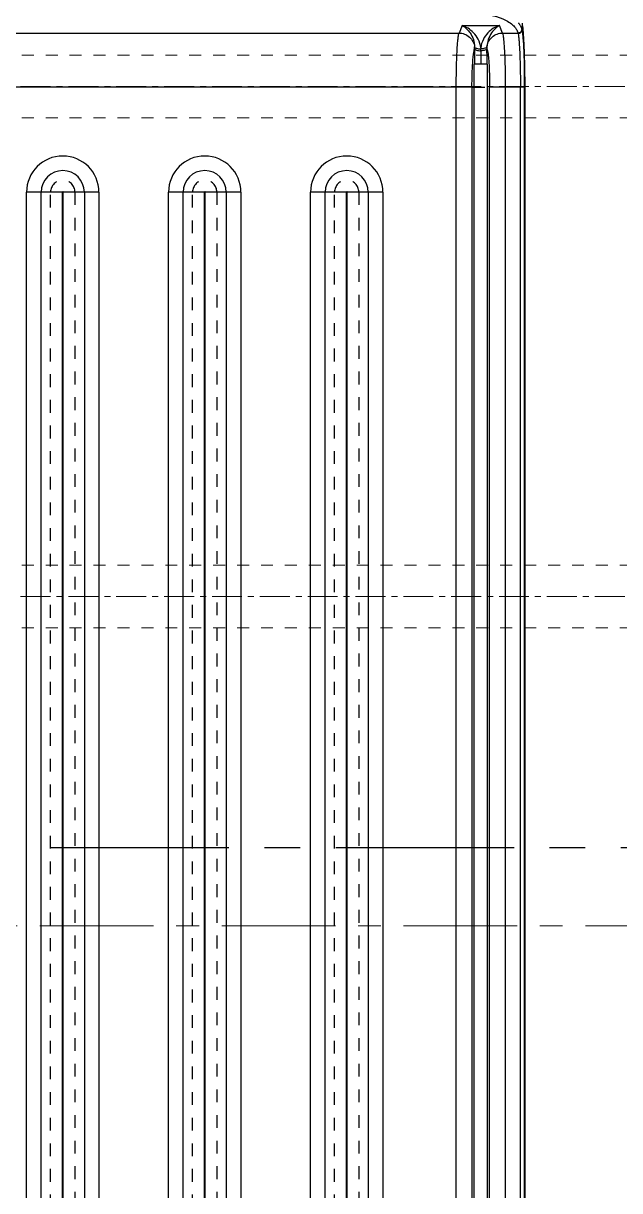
# Model space of a CAD drawing. Header units: millimetres. Extents: x -941 to 1421, y -11614 to -3210.
# Drawn here: x 112.4 to 188.4, y -3752.3 to -3603.5 of the extents above; entities that cross this region are included whole.
import ezdxf

# ---------------------------------------------------------------- set-up
doc = ezdxf.new("R2010")
doc.units = ezdxf.units.MM
doc.header["$LTSCALE"] = 16.335
doc.linetypes.add('CENTER', pattern=[0.6, 0.375, -0.075, 0.075, -0.075])
doc.linetypes.add('HIDDEN', pattern=[0.2, 0.1, -0.1])
doc.layers.get('0').update_dxf_attribs({"linetype": 'CONTINUOUS'})
doc.layers.add('center', color=1, linetype='CENTER', lineweight=9)
doc.layers.add('cool', color=153, linetype='HIDDEN', lineweight=9)
doc.layers.add('DEFAULT_2', color=8, linetype='HIDDEN')

# ---------------------------------------------------------------- blocks, each defined once
blk = doc.blocks.new('12')
at = {"color": 7, "linetype": 'Continuous'}
for p, q in [((781.22, -2951.46), (780.83, -2952.41)), ((781.22, -2951.46), (785.99, -2951.46)), ((786.38, -2952.41), (785.99, -2951.46)), ((788.86, -2951.17), (788.86, -2952.01)), ((462.77, -2952.41), (780.83, -2952.41)), ((786.38, -2952.41), (788.34, -2952.41)), ((784.39, -2956.38), (782.78, -2956.38)), ((782.78, -3111.88), (782.78, -2956.38)), ((784.42, -2956.38), (784.42, -3111.88)), ((782.48, -2959.29), (461.11, -2959.29)), ((780.48, -3111.88), (780.48, -2959.29)), ((782.48, -2959.29), (782.48, -3111.88)), ((789.15, -2959.29), (784.72, -2959.29)), ((784.72, -3111.88), (784.72, -2959.29)), ((786.72, -2959.29), (786.72, -3111.88)), ((788.65, -3113.39), (788.65, -2959.29)), ((789.15, -2959.29), (789.15, -3113.39)), ((789.2, -2959.29), (789.2, -3113.39)), ((730.27, -2972.69), (725.73, -2972.69)), ((725.73, -3118.41), (725.73, -2972.69)), ((727.58, -3118.41), (727.58, -2972.69)), ((730.27, -2972.69), (730.27, -3118.41)), ((734.94, -2972.69), (730.4, -2972.69)), ((730.4, -3118.41), (730.4, -2972.69)), ((733.09, -2972.69), (733.09, -3118.41)), ((734.94, -2972.69), (734.94, -3118.41)), ((748.36, -2972.69), (743.82, -2972.69)), ((743.82, -3118.41), (743.82, -2972.69)), ((745.67, -3118.41), (745.67, -2972.69)), ((748.36, -2972.69), (748.36, -3118.41)), ((753.03, -2972.69), (748.49, -2972.69)), ((748.49, -3118.41), (748.49, -2972.69)), ((751.18, -2972.69), (751.18, -3118.41)), ((753.03, -2972.69), (753.03, -3118.41)), ((766.45, -2972.69), (761.91, -2972.69)), ((761.91, -3118.41), (761.91, -2972.69)), ((763.76, -3118.41), (763.76, -2972.69)), ((766.45, -2972.69), (766.45, -3118.41)), ((771.12, -2972.69), (766.58, -2972.69)), ((766.58, -3118.41), (766.58, -2972.69)), ((769.27, -2972.69), (769.27, -3118.41)), ((771.12, -2972.69), (771.12, -3118.41))]:
    blk.add_line(p, q, dxfattribs=at)
for centre, radius, start, end in [((786.76, -2952.59), 2.2, 34.109, 35.3377), ((846.87, -2956.37), 64.08, 178.2516, 180.0083), ((779.82, -2954.27), 2.99, 357.1966, 1.6942), ((787.38, -2954.27), 2.99, 178.3008, 182.8016), ((722.61, -2956.33), 61.8, 359.9565, 1.7779), ((805.67, -2954.9), 22.07, 179.4425, 180.4976), ((730.34, -2972.69), 4.61, 0, 180), ((748.43, -2972.69), 4.61, 0, 180), ((766.52, -2972.69), 4.61, 0, 180), ((730.34, -2972.69), 2.75, 0.0001, 179.9999), ((748.43, -2972.69), 2.75, 0.0001, 179.9999), ((766.52, -2972.69), 2.75, 0.0001, 179.9999), ((730.34, -2972.69), 0.0669, 0, 180), ((748.43, -2972.69), 0.0669, 0, 180), ((766.52, -2972.69), 0.0669, 0, 180)]:
    blk.add_arc(centre, radius, start, end, dxfattribs=at)
for points, knots in [([(777.82, -2949.51), (778.63, -2949.51), (780.21, -2949.54), (782.43, -2949.69), (784.35, -2949.98), (785.84, -2950.36), (786.92, -2950.82), (787.65, -2951.33), (788.11, -2951.85), (788.29, -2952.23), (788.34, -2952.41)], [0, 0, 0, 0, 0.212834, 0.413571, 0.585893, 0.719866, 0.819034, 0.892965, 0.950863, 1, 1, 1, 1]), ([(783.6, -2954.3), (783.54, -2953.92), (783.36, -2953.21), (782.74, -2952.38), (782.02, -2951.79), (781.48, -2951.54), (781.22, -2951.46)], [0, 0, 0, 0, 0.291858, 0.551935, 0.785928, 1, 1, 1, 1]), ([(781.22, -2951.46), (781.63, -2951.67), (782.44, -2952.46), (782.8, -2953.55), (782.82, -2954.18)], [0, 0, 0, 0, 0.423841, 1, 1, 1, 1]), ([(785.99, -2951.46), (785.72, -2951.54), (785.18, -2951.79), (784.46, -2952.38), (783.86, -2953.22), (783.64, -2953.92), (783.6, -2954.3)], [0, 0, 0, 0, 0.214435, 0.448847, 0.70856, 1, 1, 1, 1]), ([(785.99, -2951.46), (785.8, -2951.56), (785.42, -2951.83), (784.71, -2952.66), (784.41, -2953.55), (784.39, -2954.18)], [0, 0, 0, 0, 0.193464, 0.419625, 1, 1, 1, 1]), ([(788.4, -2951.13), (788.41, -2951.15), (788.46, -2951.21), (788.51, -2951.27), (788.55, -2951.32)], [0, 0, 0, 0, 0.257083, 1, 1, 1, 1]), ([(788.58, -2951.36), (788.61, -2951.41), (788.71, -2951.58), (788.8, -2951.77), (788.84, -2951.92)], [0, 0, 0, 0, 0.264184, 1, 1, 1, 1]), ([(788.86, -2951.17), (788.89, -2951.29), (788.93, -2951.56), (788.96, -2951.84), (788.97, -2952)], [0, 0, 0, 0, 0.413614, 1, 1, 1, 1]), ([(780.48, -2959.29), (780.48, -2958.51), (780.49, -2957.36), (780.53, -2955.88), (780.57, -2954.9), (780.62, -2954.05), (780.68, -2953.35), (780.74, -2952.82), (780.79, -2952.52), (780.83, -2952.41)], [0, 0, 0, 0, 0.340726, 0.498705, 0.642291, 0.767419, 0.870488, 0.948696, 1, 1, 1, 1]), ([(780.83, -2952.41), (781.06, -2952.41), (781.54, -2952.5), (782.18, -2952.88), (782.64, -2953.47), (782.79, -2953.95), (782.82, -2954.18)], [0, 0, 0, 0, 0.239195, 0.497642, 0.757264, 1, 1, 1, 1]), ([(784.39, -2954.18), (784.42, -2953.95), (784.56, -2953.47), (785.02, -2952.88), (785.66, -2952.5), (786.15, -2952.41), (786.38, -2952.41)], [0, 0, 0, 0, 0.242736, 0.502358, 0.760805, 1, 1, 1, 1]), ([(786.38, -2952.41), (786.41, -2952.52), (786.46, -2952.82), (786.52, -2953.35), (786.58, -2954.05), (786.63, -2954.9), (786.67, -2955.88), (786.71, -2957.36), (786.72, -2958.51), (786.72, -2959.29)], [0, 0, 0, 0, 0.051304, 0.129512, 0.232581, 0.357709, 0.501295, 0.659274, 1, 1, 1, 1]), ([(788.84, -2951.92), (788.84, -2952.04), (788.73, -2952.3), (788.46, -2952.41), (788.34, -2952.41)], [0, 0, 0, 0, 0.496489, 1, 1, 1, 1]), ([(788.34, -2952.41), (788.34, -2952.41), (788.35, -2952.44), (788.36, -2952.47), (788.36, -2952.5)], [0, 0, 0, 0, 0.231487, 1, 1, 1, 1]), ([(788.86, -2952.01), (788.86, -2952.13), (788.75, -2952.39), (788.49, -2952.49), (788.36, -2952.5)], [0, 0, 0, 0, 0.494187, 1, 1, 1, 1]), ([(788.36, -2952.5), (788.39, -2952.62), (788.43, -2952.94), (788.48, -2953.49), (788.53, -2954.2), (788.59, -2955.4), (788.64, -2957.11), (788.65, -2958.54), (788.65, -2959.29)], [0, 0, 0, 0, 0.057714, 0.140229, 0.245489, 0.370766, 0.667749, 1, 1, 1, 1]), ([(788.86, -2952.01), (788.86, -2952), (788.85, -2951.97), (788.85, -2951.94), (788.84, -2951.92)], [0, 0, 0, 0, 0.269432, 1, 1, 1, 1]), ([(788.86, -2952.01), (788.89, -2952.15), (788.93, -2952.49), (789.01, -2953.38), (789.09, -2954.86), (789.14, -2956.95), (789.15, -2958.48), (789.15, -2959.29)], [0, 0, 0, 0, 0.057738, 0.139997, 0.370652, 0.667683, 1, 1, 1, 1]), ([(788.97, -2952), (789.01, -2952.44), (789.08, -2953.46), (789.17, -2955.89), (789.2, -2957.88), (789.2, -2959.29)], [0, 0, 0, 0, 0.181414, 0.420131, 1, 1, 1, 1]), ([(782.48, -2959.29), (782.48, -2958.74), (782.5, -2957.71), (782.55, -2956.48), (782.62, -2955.62), (782.67, -2955.12), (782.73, -2954.72), (782.78, -2954.5), (782.81, -2954.42)], [0, 0, 0, 0, 0.334182, 0.632269, 0.757052, 0.861509, 0.943231, 1, 1, 1, 1]), ([(782.81, -2954.42), (782.82, -2954.45), (782.91, -2954.53), (783.08, -2954.61), (783.33, -2954.66), (783.51, -2954.68), (783.6, -2954.69)], [0, 0, 0, 0, 0.139891, 0.366734, 0.672363, 1, 1, 1, 1]), ([(782.82, -2954.18), (782.83, -2954.22), (782.92, -2954.3), (783.09, -2954.37), (783.33, -2954.41), (783.51, -2954.42), (783.6, -2954.42)], [0, 0, 0, 0, 0.152224, 0.380966, 0.679891, 1, 1, 1, 1]), ([(784.39, -2954.18), (784.37, -2954.22), (784.29, -2954.3), (784.11, -2954.37), (783.87, -2954.41), (783.69, -2954.42), (783.6, -2954.42)], [0, 0, 0, 0, 0.153229, 0.382871, 0.681478, 1, 1, 1, 1]), ([(784.39, -2954.42), (784.38, -2954.45), (784.3, -2954.53), (784.12, -2954.61), (783.88, -2954.66), (783.7, -2954.68), (783.6, -2954.69)], [0, 0, 0, 0, 0.140859, 0.3687, 0.674048, 1, 1, 1, 1]), ([(784.39, -2954.42), (784.42, -2954.5), (784.47, -2954.72), (784.53, -2955.12), (784.59, -2955.62), (784.65, -2956.48), (784.71, -2957.71), (784.72, -2958.74), (784.72, -2959.29)], [0, 0, 0, 0, 0.056769, 0.138491, 0.242947, 0.367731, 0.665818, 1, 1, 1, 1]), ([(783.6, -2955.09), (783.6, -2955.3), (783.6, -2955.63), (783.6, -2956.05), (783.6, -2956.27), (783.6, -2956.38)], [0, 0, 0, 0, 0.495771, 0.747361, 1, 1, 1, 1])]:
    blk.add_open_spline(points, degree=3, knots=knots, dxfattribs=at)
for points in [[(783.6, -2954.3), (783.6, -2954.34), (783.6, -2954.38), (783.6, -2954.42)], [(783.6, -2954.69), (783.6, -2954.6), (783.6, -2954.51), (783.6, -2954.42)]]:
    blk.add_open_spline(points, degree=3, dxfattribs=at)
at = {"layer": 'DEFAULT_2', "color": 8, "linetype": 'HIDDEN'}
for p, q in [((782.48, -2959.29), (784.72, -2959.29)), ((789.15, -2959.29), (789.2, -2959.29)), ((728.79, -3118.41), (728.79, -2972.69)), ((731.89, -2972.69), (731.89, -3118.41)), ((746.88, -3118.41), (746.88, -2972.69)), ((749.98, -2972.69), (749.98, -3118.41)), ((764.97, -3118.41), (764.97, -2972.69)), ((768.07, -2972.69), (768.07, -3118.41))]:
    blk.add_line(p, q, dxfattribs=at)
for centre in [(730.34, -2972.69), (748.43, -2972.69), (766.52, -2972.69)]:
    blk.add_arc(centre, 1.55, 0.0014, 179.9986, dxfattribs=at)
blk = doc.blocks.new('147')
at = {"layer": 'cool', "ltscale": 0.932966}
for p, q in [((229.57, -3849.57), (-211.77, -3849.57)), ((229.57, -3857.57), (-211.77, -3857.57))]:
    blk.add_line(p, q, dxfattribs=at)
at = {"layer": 'cool', "color": 1, "linetype": 'CENTER', "ltscale": 0.621977}
blk.add_line((243.9, -3853.57), (-226.1, -3853.57), dxfattribs=at)

msp = doc.modelspace()

# ---------------------------------------------------------------- linework, layer by layer
at = {"color": 1, "linetype": 'CENTER', "ltscale": 3.708617}
msp.add_line((-211.265, -3708.566), (229.057, -3708.566), dxfattribs=at)
at = {"layer": 'center', "color": 1, "linetype": 'CENTER', "ltscale": 2.363514}
msp.add_line((-256.104, -3718.566), (273.896, -3718.566), dxfattribs=at)

# ---------------------------------------------------------------- block references
for name, p in [('12', (-612.901, -652.359)), ('147', (0, 242)), ('147', (0, 177))]:
    msp.add_blockref(name, p)

doc.saveas('drawing.dxf')
